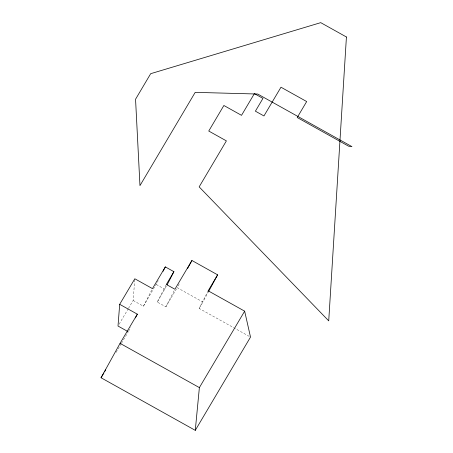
<?xml version="1.0" encoding="UTF-8"?>
<svg xmlns="http://www.w3.org/2000/svg" width="453" height="453" viewBox="0 0 453 453"><rect width="100%" height="100%" fill="white"/><g stroke="black" fill="none" stroke-linecap="round" stroke-linejoin="round"><path stroke-width="0.34" stroke-dasharray="2.27 1.7" d="M128.459 308.391L133.142 300.486L134.768 279.473M128.612 331.143L130.549 327.372M133.142 300.486L143.425 306.222L152.468 288.618M143.425 306.222L158.227 280.73M176.494 288.878L165.849 306.84L157.287 302.06L166.33 284.456M157.287 302.06L166.466 286.143M165.849 306.84L174.575 289.869M249.292 336.409L199.116 308.408L208.165 290.803M179.207 283.974L177.202 287.678L202.899 302.021L208.255 292.134M119.094 324.212L128.097 309.003M116.104 352.349L121.121 343.872M121.478 343.272L128.29 331.772M199.116 308.408L202.899 302.021M156.285 284.507L164.852 289.286"/><path stroke-width="0.68" d="M167.112 284.886L173.901 271.681L165.334 266.902L152.468 288.618L134.824 278.771L119.688 304.32L118.012 326.035L127.684 331.432M119.688 304.32L137.338 314.167L120.056 343.346L101.047 377.762L195.277 430.35L199.377 387.615L244.654 311.171L208.165 290.803L217.621 274.835L191.925 260.492L174.898 289.24L166.33 284.456L173.901 271.681M135.396 317.944L137.338 314.167M163.069 271.302L165.334 266.902M187.576 268.527L191.925 260.492M208.59 291.517L217.621 274.835M101.047 377.762L103.918 372.921M104.632 371.709L105.708 369.897M195.277 430.35L250.515 337.094L244.654 311.171M120.056 343.346L199.377 387.615M346.426 36.993L328.725 320.866L199.15 186.874L226.392 140.883L208.748 131.036L223.878 105.487L241.523 115.334L254.388 93.618L262.955 98.397L255.39 111.172L263.952 115.951L280.979 87.208L306.675 101.551L297.219 117.52L348.617 146.206L351.953 146.63L257.723 94.043L195.198 92.355L139.966 185.611L135.555 99.235L150.685 73.686L320.73 22.65L346.426 36.993"/></g></svg>
